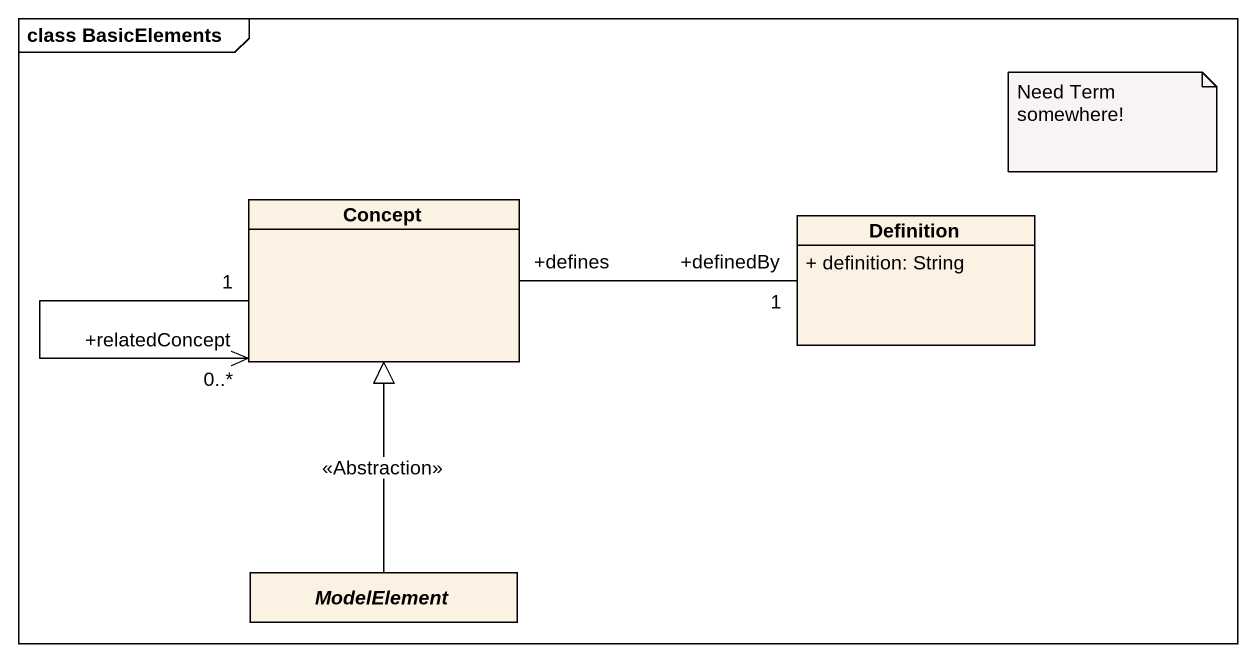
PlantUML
@startuml
mainframe class BasicElements
hide circle
hide empty members
skinparam classAttributeIconSize 0
class Concept
class Definition {
  + definition: String
}
abstract class ModelElement
Concept "1" --> "+relatedConcept\n0..*" Concept
Concept "+defines" -right- "+definedBy\n1" Definition
ModelElement -up-|> Concept : <<Abstraction>>
note as N1
  Need Term somewhere!
end note
@enduml
